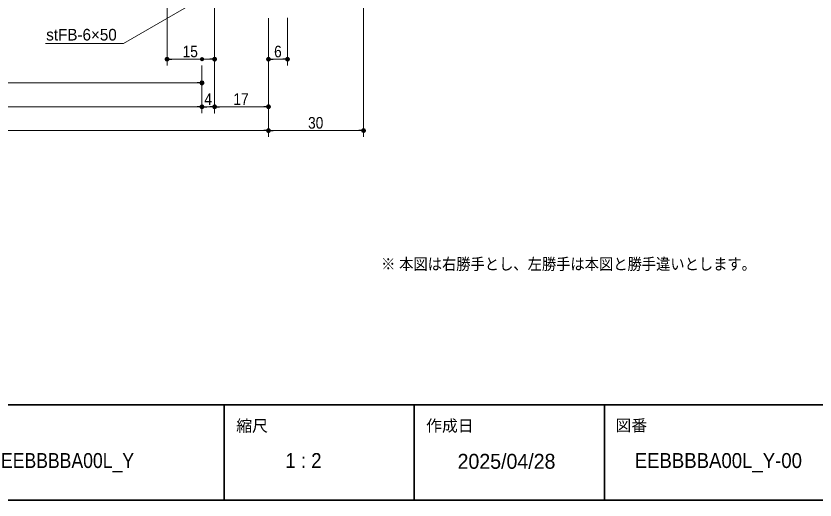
# Model space of a CAD drawing. Units: millimetres, scale not verified. Extents: x -606 to 606, y -304 to 304.
# Drawn here: x -54.4 to 197.7, y -277 to -124.4 of the extents above; entities that cross this region are included whole.
import ezdxf
from ezdxf.enums import TextEntityAlignment as Align

# ---------------------------------------------------------------- set-up
doc = ezdxf.new("R2010")
doc.units = ezdxf.units.MM
doc.header["$LTSCALE"] = 2
doc.header["$PDMODE"] = 32
doc.header["$PDSIZE"] = 1
for name, color, linetype, lineweight in [('0-0_1図面枠', 7, 'Continuous', 20), ('0-2_2寸法-3', 7, 'Continuous', 15), ('0-3_2寸法-1', 7, 'Continuous', 15), ('0-4_0', 7, 'Continuous', 25)]:
    doc.layers.add(name, color=color, linetype=linetype, lineweight=lineweight)
doc.layers.add('0-5_Defpoints', color=7, linetype='Continuous')
doc.styles.add('ＭＳ Ｐゴシック', font='')
doc.styles.get('ＭＳ Ｐゴシック').set_extended_font_data('MS PGothic')

# ---------------------------------------------------------------- blocks, each defined once
blk = doc.blocks.new('グループ-2')
at = {"layer": '0-0_1図面枠', "lineweight": 35}
for p, q in [((-800, -494), (800, -494)), ((380, -494), (380, -554)), ((500, -494), (500, -554)), ((620, -494), (620, -554))]:
    blk.add_line(p, q, dxfattribs=at)
blk.add_lwpolyline([(-800, 554), (800, 554), (800, -554), (-800, -554)], close=True, dxfattribs=at)
blk = doc.blocks.new('図面枠')
at = {"layer": '0-0_1図面枠'}
blk.add_blockref('グループ-2', (0, 0), dxfattribs=at)
at = {"layer": '0-0_1図面枠', "style": 'ＭＳ Ｐゴシック'}
for s, p in [('縮尺', (387.655, -513.072)), ('作成日', (507.499, -513.032)), ('図番', (626.999, -512.842))]:
    blk.add_text(s, height=7.331, dxfattribs=at).set_placement(p, align=Align.BOTTOM_LEFT)
at = {"layer": '0-0_1図面枠', "style": 'ＭＳ Ｐゴシック', "width": 0.95}
blk.add_text('1 : 2', height=9.433, dxfattribs=at).set_placement((418.669, -536.653), align=Align.BOTTOM_LEFT)
blk = doc.blocks.new('_Dot')
at = {"layer": '0-4_0'}
blk.add_line((-1, 0), (-2, 0), dxfattribs=at)
for points in [[(0, 0), (-1, 0), (-0.992, 0.125)], [(0, 0), (-0.992, -0.125), (-1, 0)], [(0, 0), (-0.992, 0.125), (-0.969, 0.249)], [(0, 0), (-0.969, -0.249), (-0.992, -0.125)], [(0, 0), (-0.969, 0.249), (-0.93, 0.368)], [(0, 0), (-0.93, -0.368), (-0.969, -0.249)], [(0, 0), (-0.93, 0.368), (-0.876, 0.482)], [(0, 0), (-0.876, -0.482), (-0.93, -0.368)], [(0, 0), (-0.876, 0.482), (-0.809, 0.588)], [(0, 0), (-0.809, -0.588), (-0.876, -0.482)], [(0, 0), (-0.809, 0.588), (-0.729, 0.685)], [(0, 0), (-0.729, -0.685), (-0.809, -0.588)], [(0, 0), (-0.729, 0.685), (-0.637, 0.771)], [(0, 0), (-0.637, -0.771), (-0.729, -0.685)], [(0, 0), (-0.637, 0.771), (-0.536, 0.844)], [(0, 0), (-0.536, -0.844), (-0.637, -0.771)], [(0, 0), (-0.536, 0.844), (-0.426, 0.905)], [(0, 0), (-0.426, -0.905), (-0.536, -0.844)], [(0, 0), (-0.426, 0.905), (-0.309, 0.951)], [(0, 0), (-0.309, -0.951), (-0.426, -0.905)], [(0, 0), (-0.309, 0.951), (-0.187, 0.982)], [(0, 0), (-0.187, -0.982), (-0.309, -0.951)], [(0, 0), (-0.187, 0.982), (-0.063, 0.998)], [(0, 0), (-0.063, -0.998), (-0.187, -0.982)], [(0, 0), (-0.063, 0.998), (0.063, 0.998)], [(0, 0), (0.063, -0.998), (-0.063, -0.998)], [(0, 0), (0.063, 0.998), (0.187, 0.982)], [(0, 0), (0.187, 0.982), (0.309, 0.951)], [(0, 0), (0.309, 0.951), (0.426, 0.905)], [(0, 0), (0.426, 0.905), (0.536, 0.844)], [(0, 0), (0.536, 0.844), (0.637, 0.771)], [(0, 0), (0.637, 0.771), (0.729, 0.685)], [(0, 0), (0.729, 0.685), (0.809, 0.588)], [(0, 0), (0.809, 0.588), (0.876, 0.482)], [(0, 0), (0.876, 0.482), (0.93, 0.368)], [(0, 0), (0.93, 0.368), (0.969, 0.249)], [(0, 0), (0.969, 0.249), (0.992, 0.125)], [(0, 0), (0.992, 0.125), (1, 0)], [(0, 0), (0.187, -0.982), (0.063, -0.998)], [(0, 0), (0.309, -0.951), (0.187, -0.982)], [(0, 0), (0.426, -0.905), (0.309, -0.951)], [(0, 0), (0.536, -0.844), (0.426, -0.905)], [(0, 0), (0.637, -0.771), (0.536, -0.844)], [(0, 0), (0.729, -0.685), (0.637, -0.771)], [(0, 0), (0.809, -0.588), (0.729, -0.685)], [(0, 0), (0.876, -0.482), (0.809, -0.588)], [(0, 0), (0.93, -0.368), (0.876, -0.482)], [(0, 0), (0.969, -0.249), (0.93, -0.368)], [(0, 0), (0.992, -0.125), (0.969, -0.249)], [(0, 0), (1, 0), (0.992, -0.125)]]:
    blk.add_solid(points, dxfattribs=at)

msp = doc.modelspace()

# ---------------------------------------------------------------- linework, layer by layer
at = {"layer": '0-2_2寸法-3'}
msp.add_lwpolyline([(25.25, -106.6), (-20.476, -133), (-45.17, -133)], dxfattribs=at)
at = {"layer": '0-3_2寸法-1'}
for p, q in [((-6.75, -40.4), (-6.75, -140)), ((8.25, -88.4), (8.25, -140)), ((55.25, -90.1), (55.25, -162.5)), ((25.25, -125.1), (25.25, -140)), ((31.25, -125), (31.25, -140)), ((-5.249, -138), (6.75, -138)), ((29.75, -138), (26.751, -138)), ((4.25, -140), (4.25, -147.5)), ((8.25, -140), (8.25, -155)), ((25.25, -140), (25.25, -162.5)), ((25.25, -140), (25.25, -155)), ((2.75, -145.5), (-152.249, -145.5)), ((4.25, -147.305), (4.25, -155)), ((4.25, -147.5), (4.25, -155)), ((2.75, -153), (-338.249, -153)), ((6.75, -153), (5.751, -153)), ((23.75, -153), (9.751, -153)), ((8.25, -155), (8.27, -155)), ((25.25, -155), (25.25, -162.5)), ((23.75, -160.5), (-359.249, -160.5)), ((53.75, -160.5), (26.751, -160.5))]:
    msp.add_line(p, q, dxfattribs=at)
at = {"layer": '0-5_Defpoints'}
for p in [(4.25, -138), (8.25, -138), (8.25, -138), (25.25, -138), (4.25, -145.305), (4.25, -145.5), (4.25, -153), (8.25, -153), (25.25, -153), (25.25, -160.5)]:
    msp.add_point(p, dxfattribs=at)

# ---------------------------------------------------------------- block references
at = {"layer": '0-0_1図面枠', "xscale": 0.5, "yscale": 0.5}
msp.add_blockref('図面枠', (-178.75, 0), dxfattribs=at)
at = {"layer": '0-3_2寸法-1', "xscale": 0.7503418, "yscale": 0.7503418, "rotation": 180}
for p in [(-6.75, -138), (25.25, -138), (4.25, -153), (8.25, -153), (25.25, -160.5)]:
    msp.add_blockref('_Dot', p, dxfattribs=at)
at = {"layer": '0-3_2寸法-1', "xscale": 0.7503418, "yscale": 0.7503418}
for p in [(8.25, -138), (31.25, -138), (4.25, -145.5), (4.25, -153), (8.25, -153), (25.25, -153), (25.25, -160.5), (55.25, -160.5)]:
    msp.add_blockref('_Dot', p, dxfattribs=at)

# ---------------------------------------------------------------- texts
at = {"layer": '0-0_1図面枠', "style": 'ＭＳ Ｐゴシック'}
for s, width, p in [('EEBBBBA00L_Y', 0.9, (-59.172, -268.326)), ('EEBBBBA00L_Y-00', 0.95, (140.828, -268.326))]:
    msp.add_text(s, height=4.717, dxfattribs=dict(at, width=width)).set_placement(p, align=Align.BOTTOM_LEFT)
msp.add_text('2025/04/28', height=4.717, dxfattribs=at).set_placement((84.928, -268.574), align=Align.BOTTOM_LEFT)
at = {"layer": '0-2_2寸法-3', "style": 'ＭＳ Ｐゴシック'}
msp.add_text('stFB-6×50', height=3.666, dxfattribs=at).set_placement((-44.895, -133.206), align=Align.BOTTOM_LEFT)
at = {"layer": '0-2_2寸法-3', "style": 'ＭＳ Ｐゴシック', "width": 0.9}
msp.add_text('※ 本図は右勝手とし、左勝手は本図と勝手違いとします。', height=3.669, dxfattribs=at).set_placement((60.79, -205.516), align=Align.BOTTOM_LEFT)
at = {"layer": '0-3_2寸法-1', "style": 'ＭＳ Ｐゴシック', "width": 0.9}
for s, p in [('15', (-1.842, -138.496)), ('6', (27.021, -138.506)), ('4', (5.011, -153.506)), ('17', (14.186, -153.496)), ('30', (37.752, -160.996))]:
    msp.add_text(s, height=3.666, dxfattribs=at).set_placement(p, align=Align.BOTTOM_LEFT)

doc.saveas('drawing.dxf')
